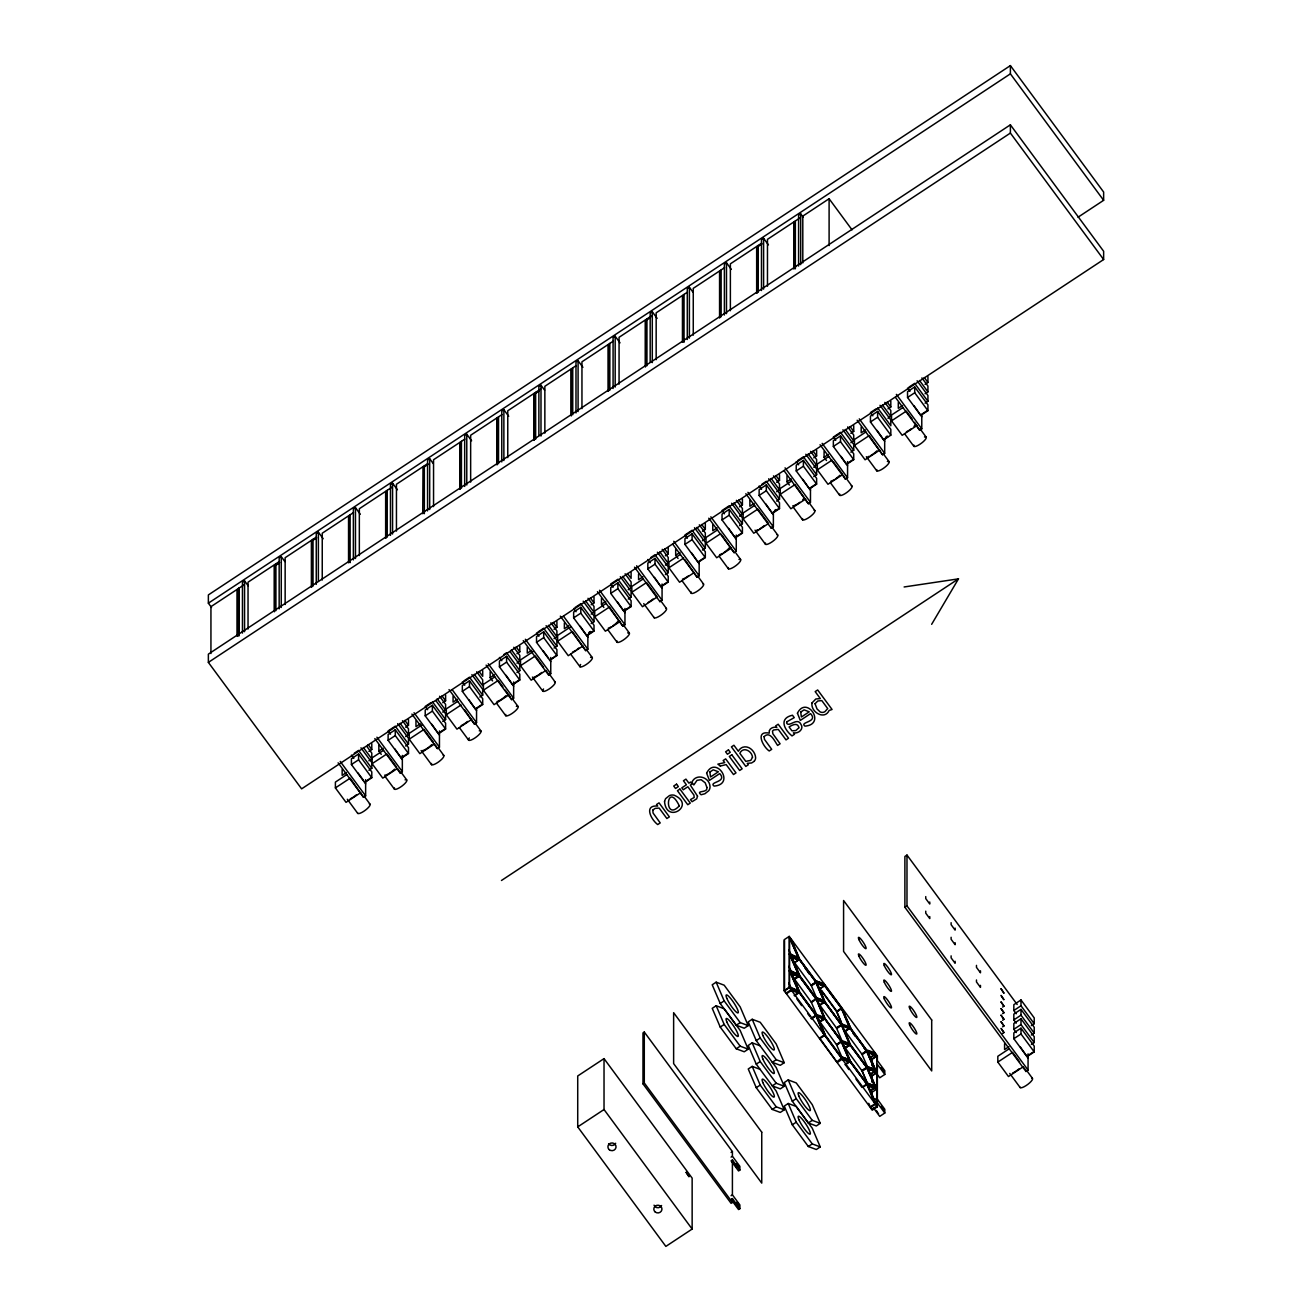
<?xml version="1.0" encoding="UTF-8"?>
<svg xmlns="http://www.w3.org/2000/svg" width="1312" height="1312" viewBox="0 0 1312 1312"><rect width="100%" height="100%" fill="white"/><g stroke="black" fill="none" stroke-linecap="round" stroke-linejoin="round"><path stroke-width="1.5" d="M239.014 634.992L239.014 588.137M350.124 562.651L350.124 559.584M424.334 513.681L424.334 510.598M684.044 342.268L684.044 339.185M795.351 268.812L795.351 265.729M1003.942 999.531L1001.056 995.414L1003.68 999.678M931.651 624.315L958.482 578.854L904.116 586.972M811.193 1018.571L816.113 1015.324L799.434 992.692L791.087 989.56M867.544 1066.918L861.918 1054.192L866.838 1050.945L850.143 1028.313L841.796 1025.18L836.876 1028.428M844.895 1031.002L849.815 1027.755L841.468 1024.623L824.789 1001.991L816.441 982.491L811.521 985.738M836.876 1045.008L841.796 1041.761L850.143 1044.893L866.838 1067.525L875.514 1087.353L870.594 1090.616L871.89 1092.584M1077.988 217.234L1103.638 200.31L1103.638 192.06L1010.388 65.6L208.362 594.926L208.362 603.176L211.511 607.456M208.362 603.176L1010.388 73.849L1010.388 65.6M248.198 585.808L244.557 580.888L242.458 582.282L242.458 633.089M284.901 561.585L281.26 556.665L279.161 558.043L279.161 608.866M323.211 538.74L318.373 532.18L316.258 533.558L316.258 584.381M360.308 514.255L355.47 507.678L353.371 509.072L353.371 559.896M397.421 489.77L392.567 483.193L390.468 484.587L390.468 535.394M433.304 463.644L429.68 458.708L427.564 460.102L427.564 510.909M471.615 440.799L466.777 434.223L464.678 435.617L464.678 486.424M508.728 416.298L503.874 409.738L501.774 411.132L501.774 461.939M544.611 390.172L540.987 385.252L538.871 386.63L538.871 435.42M582.922 367.327L578.084 360.767L575.984 362.145L575.984 412.968M620.035 342.842L615.18 336.282L613.081 337.66L613.081 388.483M657.132 318.357L652.294 311.78L650.178 313.174L650.178 361.964M693.031 292.232L689.39 287.295L687.291 288.689L687.291 339.496M731.342 269.386L726.487 262.81L724.388 264.204L724.388 315.011M768.438 244.885L763.6 238.325L761.485 239.719L761.485 290.526M803.124 217.12L800.697 213.84L798.598 215.234L798.598 266.041M244.098 584.791L237.505 589.137L237.505 635.992M279.308 561.552L274.602 564.652L274.602 611.507M316.405 537.067L311.698 540.167L311.698 587.005M353.502 512.582L348.812 515.682L348.812 562.52M392.304 486.965L385.908 491.196L385.908 538.035M422.743 466.875L396.454 484.243L396.454 531.081M427.712 463.595L423.005 466.711L422.743 513.73M464.809 439.11L460.118 442.21L460.118 489.064M501.922 414.625L497.215 417.724L497.215 464.579M540.708 389.024L534.312 393.239L534.312 440.094M576.116 365.654L571.425 368.754L571.425 415.609M613.229 341.169L608.522 344.269L608.522 391.107M652.015 315.552L645.619 319.784L645.619 366.622M687.422 292.182L682.732 295.298L682.732 342.137M724.536 267.697L719.829 270.813L719.829 317.652M761.632 243.212L756.926 246.312L756.926 293.166M800.435 217.612L794.039 221.826L794.039 268.681M852.029 229.846L829.102 198.735L802.796 216.103L802.796 262.941M279.571 562.34L276.291 564.504M313.404 540.019L316.684 537.854M424.711 466.564L427.991 464.399M536.018 393.092L539.298 390.927M647.324 319.636L650.604 317.471M758.631 246.18L761.911 244.016M276.291 564.996L279.571 562.832M1010.388 124.82L208.362 654.147L208.362 662.396L301.612 788.856L1103.638 259.53L1103.638 251.281L1010.388 124.82L1010.388 133.07L1103.638 259.53M208.362 662.396L1010.388 133.07M354.273 753.236L358.57 750.415L371.788 768.34L368.918 770.226M430.943 702.642L425.219 706.414L427.63 709.677M463.759 680.994L469.483 677.205L482.701 695.13L479.831 697.016M503.726 654.606L506.58 652.72L519.798 670.645L516.944 672.531M537.969 632.007L543.693 628.235L556.911 646.16L554.041 648.046M575.066 607.522L580.79 603.75L594.008 621.675L591.138 623.561M650.703 557.6L655 554.763L668.218 572.688L665.348 574.59M762.01 484.144L766.306 481.307L779.508 499.232L776.655 501.118M797.68 460.594L803.403 456.822L816.622 474.747L813.752 476.633M876.17 408.786L870.446 412.575L872.857 415.822M908.986 387.138L914.71 383.366L927.928 401.292L925.058 403.178M370.476 778.082L364.638 782.46L371.788 777.737L371.788 771.915L358.57 753.99L351.419 758.713L351.419 764.535L365.638 783.838M394.732 748.758L401.341 758.238L408.491 753.514L408.491 747.692L395.273 729.767L388.122 734.49L388.122 740.312L402.341 759.599M431.828 724.273L438.438 733.752L445.604 729.029L445.604 723.207L432.386 705.282L425.219 710.005L425.219 715.827L439.454 735.114M468.942 699.772L475.551 709.267L482.701 704.544L482.701 698.722L469.483 680.797L462.332 685.52L462.332 691.342L476.551 710.628M506.038 675.286L512.648 684.766L519.798 680.042L519.798 674.237L506.58 656.312L499.429 661.035L499.429 666.84L513.648 686.143M555.583 655.918L549.744 660.28L556.911 655.557L556.911 649.735L543.693 631.81L536.526 636.55L536.526 642.355L550.761 661.658M580.248 626.316L586.841 635.795L594.008 631.072L594.008 625.25L580.79 607.325L573.639 612.048L573.639 617.87L587.858 637.173M617.345 601.831L623.954 611.31L631.105 606.587L631.105 600.765L617.886 582.84L610.736 587.563L610.736 593.385L624.955 612.688M654.442 577.346L661.051 586.825L668.218 582.102L668.218 576.28L655 558.354L647.833 563.078L647.833 568.9L662.068 588.186M691.539 552.86L698.148 562.34L705.315 557.616L705.315 551.794L692.096 533.869L684.946 538.592L684.946 544.414L699.165 563.701M728.652 528.375L735.261 537.854L742.412 533.131L742.412 527.309L729.193 509.384L722.043 514.107L722.043 519.929L736.262 539.216M765.749 503.874L772.358 513.369L779.508 508.646L779.508 502.824L766.306 484.899L759.14 489.622L759.14 495.444L773.375 514.73M802.846 479.388L809.455 488.868L816.622 484.144L816.622 478.339L803.403 460.414L796.236 465.137L796.236 470.942L810.472 490.245M841.058 456.396L846.568 464.382L853.718 459.659L853.718 453.837L840.5 435.912L833.35 440.635L833.35 446.457L847.568 465.76M877.056 430.418L883.665 439.897L890.815 435.174L890.815 429.352L877.613 411.427L870.446 416.15L870.446 421.972L884.682 441.275M914.152 405.933L920.762 415.412L927.928 410.689L927.928 404.867L914.71 386.942L907.543 391.665L907.543 397.487L921.778 416.79M368.918 751.415L371.788 749.529L371.788 743.707M405.638 727.192L408.491 725.29L408.491 719.468M442.734 702.691L445.604 700.805L445.604 694.983M516.944 653.72L519.798 651.834L519.798 646.012M554.041 629.235L556.911 627.349L556.911 621.527M591.138 604.75L594.008 602.864L594.008 597.042M665.348 555.78L668.218 553.877L668.218 548.072M702.445 531.294L705.315 529.392L705.315 523.57M739.558 506.793L742.412 504.907L742.412 499.085M776.655 482.308L779.508 480.422L779.508 474.6M813.752 457.822L816.622 455.936L816.622 450.114M850.865 433.337L853.718 431.451L853.718 425.629M887.962 408.852L890.815 406.966L890.815 401.144M925.058 384.367L927.928 382.481L927.928 376.659M351.419 764.535L358.57 759.812L358.57 753.99M388.122 740.312L395.273 735.589L395.273 729.767M425.219 715.827L432.386 711.104L432.386 705.282M462.332 691.342L469.483 686.619L469.483 680.797M499.429 666.84L506.58 662.117L506.58 656.312M536.526 642.355L543.693 637.632L543.693 631.81M573.639 617.87L580.79 613.147L580.79 607.325M610.736 593.385L617.886 588.662L617.886 582.84M647.833 568.9L655 564.176L655 558.354M684.946 544.414L692.096 539.691L692.096 533.869M722.043 519.929L729.193 515.206L729.193 509.384M759.14 495.444L766.306 490.721L766.306 484.899M796.236 470.942L803.403 466.219L803.403 460.414M833.35 446.457L840.5 441.734L840.5 435.912M870.446 421.972L877.613 417.249L877.613 411.427M907.543 397.487L914.71 392.764L914.71 386.942M346.45 772.522L342.153 775.359L342.153 769.537M381.267 754.384L378.856 751.12L383.153 748.299M420.25 723.798L415.97 726.635L415.97 720.813M457.363 699.312L453.066 702.15L453.066 696.328M492.574 680.928L490.163 677.664L494.46 674.827M531.557 650.342L527.26 653.179L527.26 647.357M568.67 625.857L564.373 628.694L564.373 622.872M603.881 607.456L601.47 604.209L605.767 601.372M642.864 576.886L638.567 579.707L638.567 573.902M678.074 558.486L675.68 555.222L679.977 552.401M717.074 527.9L712.777 530.737L712.777 524.915M754.17 503.414L749.874 506.252L749.874 500.43M789.381 485.03L786.987 481.766L791.284 478.929M826.494 460.545L824.084 457.281L828.38 454.444M865.477 429.959L861.18 432.796L861.18 426.974M902.59 405.474L898.294 408.311L898.294 402.489M346.86 774.523L335.396 782.1L335.396 787.905L346.04 802.354L360.784 792.628M383.563 750.3L372.1 757.86L372.1 763.682L382.76 778.131L397.487 768.406L400.242 773.063L402.341 771.686L402.341 755.417M422.3 724.732L409.213 733.375L409.213 739.197L419.856 753.646L434.584 743.92M457.773 701.33L446.31 708.89L446.31 714.712L456.953 729.144L471.697 719.419M494.87 676.844L483.406 684.405L483.406 690.227L494.066 704.659L508.794 694.934M533.607 651.277L520.52 659.92L520.52 665.742L531.163 680.174L545.89 670.448L547.727 672.941M570.72 626.792L557.616 635.434L557.616 641.256L568.26 655.688L583.004 645.963M606.177 603.372L594.713 610.949L594.713 616.755L605.373 631.203L620.1 621.478M643.29 578.887L631.826 586.448L631.826 592.27L642.47 606.718L657.197 596.993L646.554 582.544L631.826 592.27M680.387 554.402L668.923 561.962L668.923 567.784L679.567 582.233L694.31 572.508M717.484 529.917L706.02 537.477L706.02 543.299L716.68 557.748L731.407 548.006M754.597 505.432L743.133 512.992L743.133 518.814L753.777 533.246L768.504 523.521L757.86 509.089L743.133 518.814M791.694 480.946L780.23 488.507L780.23 494.329L790.874 508.761L805.617 499.036M828.79 456.461L817.327 464.022L817.327 469.844L827.987 484.276L842.714 474.55L833.251 461.726M865.887 431.96L854.44 439.536L854.44 445.358L865.084 459.79L879.811 450.065M903 407.474L891.537 415.051L891.537 420.857L902.18 435.305L916.924 425.58M368.918 760.812L371.788 758.926L371.788 753.104L366.983 746.594M405.638 736.59L408.491 734.704L408.491 728.882L402.489 720.731M442.734 712.104L445.604 710.218L445.604 704.396L439.586 696.246M516.944 663.134L519.798 661.232L519.798 655.426L513.796 647.275M554.041 638.649L556.911 636.746L556.911 630.924L550.892 622.79M591.138 614.147L594.008 612.261L594.008 606.439L588.006 598.305M628.251 589.662L631.105 587.776L631.105 581.954L625.102 573.803M665.348 565.177L668.218 563.291L668.218 557.469L662.199 549.318M702.445 540.692L705.315 538.806L705.315 532.984L699.312 524.833M739.558 516.206L742.412 514.32L742.412 508.498L736.409 500.348M776.655 491.721L779.508 489.835L779.508 484.013L773.506 475.862M813.752 467.236L816.622 465.334L816.622 459.528L810.603 451.377M850.865 442.734L853.718 440.848L853.718 435.026L847.716 426.892M887.962 418.249L890.815 416.363L890.815 410.541L884.813 402.39M925.058 393.764L927.928 391.878L927.928 386.056L921.91 377.905M335.396 787.905L350.14 778.18L363.539 797.302L365.638 795.908L365.638 779.64M372.1 763.682L386.843 753.957L396.306 766.798M409.213 739.197L423.94 729.472L433.403 742.313M446.31 714.712L461.053 704.987M483.406 690.227L498.15 680.502L502.873 686.914M520.52 665.742L535.247 656.016L543.529 667.234M557.616 641.256L572.36 631.531L585.759 650.637L587.858 649.243L587.858 635.008M594.713 616.755L609.457 607.03L622.856 626.152L624.955 624.758L624.955 608.489M668.923 567.784L683.667 558.059M706.02 543.299L720.764 533.574M780.23 494.329L794.974 484.604L808.372 503.71L810.472 502.316L810.472 488.097M817.327 469.844L832.07 460.118M854.44 445.358L869.167 435.633L882.566 454.739L884.682 453.345L884.682 439.11M891.537 420.857L906.264 411.132L912.184 419.168M405.638 746.003L408.491 744.101L408.491 738.279L397.684 723.617M442.734 721.502L445.604 719.616L445.604 713.794L435.978 700.756M628.251 599.076L631.105 597.19L631.105 591.368L620.297 576.69M702.445 550.089L705.315 548.203L705.315 542.381L694.491 527.719M739.558 525.604L742.412 523.718L742.412 517.896L731.604 503.234M850.865 452.148L853.718 450.262L853.718 444.44L842.911 429.778M589.104 632.335L590.433 631.466M589.104 632.843L590.433 631.974M774.621 510.417L775.933 509.548M885.928 436.945L887.24 436.076M401.341 757.713L407.179 753.859M438.438 733.228L444.276 729.374M475.551 708.742L481.389 704.888M512.648 684.257L518.486 680.403M586.841 635.287L592.696 631.416M623.954 610.785L629.793 606.931M661.051 586.3L666.89 582.446M698.148 561.815L704.003 557.961M735.261 537.33L741.1 533.476M772.358 512.844L778.196 508.99M809.455 488.359L815.31 484.505M846.568 463.874L852.406 460.02M883.665 439.372L888.044 436.486M920.762 414.887L926.616 411.033M411.919 714.105L437.339 748.578L439.454 747.2L439.454 730.932M449.016 689.604L474.452 724.093L476.551 722.699L476.551 708.48M486.129 665.118L511.549 699.608L513.648 698.214L513.648 681.961M523.226 640.633L548.646 675.122L550.761 673.728L550.761 657.476M634.532 567.178L659.952 601.65L662.068 600.273L662.068 584.004M672.843 544.332L697.066 577.165L699.165 575.788L699.165 561.552M708.742 518.207L734.162 552.68L736.262 551.302L736.262 535.034M745.839 493.706L771.259 528.195L773.375 526.801L773.375 512.582M820.049 444.735L845.469 479.224L847.568 477.83L847.568 461.578M895.456 397.405L919.679 430.254L921.778 428.86L921.778 414.625M501.463 880.483L958.482 578.854M1017.161 1004.5L906.986 855.063L904.886 856.457L904.886 907.264L1025.968 1071.478L1028.067 1070.084L1028.067 1053.831M716.172 982.18L712.219 984.787L720.222 1003.5L736.245 1025.213L744.248 1028.231L748.201 1025.623L740.181 1006.911L724.175 985.197L716.172 982.18L724.175 1000.892L740.181 1022.606L748.201 1025.623M604.028 1058.62L577.723 1075.971L577.723 1126.893L665.856 1246.4L692.146 1229.049L692.146 1178.127L604.028 1058.62L604.028 1109.526L692.146 1229.049M644.29 1032.036L642.978 1032.905L642.978 1083.827L731.096 1203.334L732.408 1202.464L732.408 1198.561L731.096 1199.43L738.558 1209.549L739.87 1208.68L739.87 1204.941L732.408 1194.838L732.408 1159.988L731.096 1160.858L738.558 1170.96L739.87 1170.091L739.87 1166.368L732.408 1156.249L732.408 1151.559L644.29 1032.036L644.29 1082.958L732.408 1202.464M884.796 1074.446L884.796 1070.707L877.351 1060.604L877.351 1055.898L789.234 936.391L784.15 939.736L784.15 990.658L872.267 1110.165L877.351 1106.82L877.351 1064.327L884.796 1074.446L879.729 1077.792L877.597 1074.905M798.303 957.891L789.594 937.982L789.594 953.562L798.45 957.776L790.513 954.792M790.349 939.31L799.09 958.957L790.742 955.825L789.594 953.562M792.399 940.901L791.07 939.786L799.402 959.285L816.113 981.934L824.461 985.066M798.303 974.472L789.594 954.562L789.594 970.142L798.45 974.357L790.513 971.372M790.349 955.89L799.09 975.538L790.742 972.405L789.594 970.142M716.172 1005.746L712.219 1008.338L720.222 1027.05L736.245 1048.78L744.248 1051.781L748.201 1049.174L740.181 1030.461L724.175 1008.748L716.172 1005.746L724.175 1024.442L740.181 1046.172L748.201 1049.174M720.222 1003.5L724.175 1000.892M791.874 957.448L799.976 960.335L815.72 981.999L823.657 1000.58L815.867 997.481L799.976 975.931L791.874 957.448L799.976 960.335M799.402 959.285L794.482 962.532L811.193 985.394L817.261 999.58M794.498 962.762L799.418 959.515L816.113 982.147L811.193 985.394M798.303 991.068L789.594 971.142L789.594 986.722L798.467 990.954L790.513 987.969M790.365 972.487L799.09 992.134L794.17 995.382M791.874 974.029L799.976 976.915L791.874 974.029L799.812 992.61L792.022 973.93M720.222 1027.05L724.175 1024.442M794.17 978.785L797.45 976.62M797.778 976.964L794.498 979.129L811.193 1001.974L817.261 1016.16M794.498 979.342L799.418 976.095L816.113 998.727M904.886 907.264L906.986 905.887L906.986 855.063M577.723 1126.893L604.028 1109.526M642.978 1083.827L644.29 1082.958M784.15 990.658L789.234 987.296L789.234 936.391M736.245 1025.213L740.181 1022.606M791.185 989.756L786.118 993.102L784.527 990.478M791.874 990.626L799.992 993.512L815.72 1015.176L823.444 1033.495M784.232 1062.704L776.228 1059.702L772.276 1062.31L780.279 1065.311L784.232 1062.704L776.228 1043.991L760.206 1022.278L752.202 1019.276L748.25 1021.884L756.253 1040.596L776.228 1067.558L784.232 1086.27L780.279 1088.878L772.276 1085.86L776.228 1083.253L784.232 1086.27M815.867 980.884L823.805 983.869L815.867 980.884L799.812 959.433L792.022 940.753M794.514 995.939L799.418 992.462L791.07 972.963L799.418 976.095M815.72 981.999L824.461 1001.646L819.541 1004.894M811.193 985.181L816.113 981.934M817.392 983.459L825.182 986.542L841.238 1008.01L849.028 1026.689L841.074 1023.688L825.182 1002.138L817.392 983.459L825.182 986.542M819.524 988.313L820.508 987.674M823.132 986.476L819.852 988.641L836.548 1011.486L842.616 1025.689M819.869 988.871L824.789 985.624L841.468 1008.256L850.143 1028.083L866.822 1050.715L875.17 1053.848L874.005 1051.88M736.245 1048.78L740.181 1046.172M821.181 1020.392L824.461 1018.227L815.867 997.481M799.976 992.512L815.72 1014.176L823.657 1017.161L815.867 998.481M811.193 1001.974L816.113 998.514L824.461 1001.646M811.521 1002.319L816.441 999.072L824.789 1002.204L841.468 1024.836L850.143 1044.68L866.838 1067.312L875.186 1070.444M760.206 1045.828L752.202 1042.827L748.25 1045.434L756.253 1064.147L776.228 1091.108L784.232 1109.821L780.279 1112.428L772.276 1109.427L756.253 1087.697L748.25 1068.985L752.202 1066.377L760.206 1069.395M799.418 959.515L791.07 956.382L799.418 975.882L817.228 1000.138L825.346 1003.024L841.074 1024.688M756.253 1040.596L760.206 1037.989L752.202 1019.276M819.869 1005.451L824.789 1001.991M811.193 1018.342L816.113 1015.094L824.461 1018.227M811.521 1018.899L814.801 1016.734M825.346 1035.201L817.392 1016.62L825.346 1035.201L841.238 1056.75L849.192 1059.735L841.238 1056.75M816.441 999.072L824.789 1018.571L819.869 1021.818L836.548 1044.664L842.124 1057.669M756.253 1064.147L760.206 1061.539L752.202 1042.827M819.869 1022.032L824.789 1018.784L841.468 1041.416L836.548 1044.664M841.418 1022.458L836.876 1011.831L841.796 1008.584L850.684 1028.132L842.583 1009.65M836.548 1027.87L841.468 1024.623M841.861 1040.498L836.548 1028.083L841.468 1024.836M756.253 1087.697L760.206 1085.09L752.202 1066.377M845.223 1031.56L850.143 1028.083M836.548 1044.45L841.468 1041.203L849.815 1044.336M842.747 1042.728L850.537 1045.812L866.592 1067.279L874.382 1085.959L866.592 1082.859L850.537 1061.408L842.747 1042.728L850.537 1045.812M788.233 1079.924L784.281 1082.531L792.3 1101.227L808.307 1122.957L816.31 1125.958L820.262 1123.351L812.259 1104.638L796.236 1082.925L788.233 1079.924L796.236 1098.636L812.259 1120.35L820.262 1123.351M844.895 1047.583L848.175 1045.418M850.143 1044.68L845.223 1047.927L861.918 1070.772L867.986 1084.958M845.223 1048.14L850.143 1044.893M836.843 1061.9L841.484 1058.013M842.599 1059.424L850.717 1062.31L842.599 1059.424L842.993 1060.326L842.763 1059.325M772.276 1109.427L776.228 1106.82L784.232 1109.821M847.208 1062.671L849.832 1060.932L841.238 1041.17M841.796 1041.761L850.143 1061.26L845.223 1064.508L848.815 1069.575M845.24 1064.737L850.16 1061.49L866.855 1084.122L876.81 1105.704M861.902 1053.962L866.822 1050.715M788.233 1103.474L784.281 1106.082L792.3 1124.794L808.307 1146.508L816.31 1149.509L820.262 1146.918L812.259 1128.205L796.236 1106.475L788.233 1103.474L796.236 1122.186L812.259 1143.9L820.262 1146.918M862.23 1054.52L867.15 1051.273L875.498 1054.405L876.974 1056.472L867.954 1052.339L875.891 1055.324M792.3 1101.227L796.236 1098.636M870.578 1057.652L875.498 1054.405M871.89 1059.21L876.81 1055.701L876.81 1106.196L871.89 1109.444L870.594 1107.197M731.096 1152.412L732.408 1151.559M877.351 1055.898L871.89 1059.424L870.578 1057.439L875.235 1053.552L876.81 1055.963M874.546 1069.264L866.445 1066.377L874.546 1069.264L866.592 1050.699M861.918 1070.559L866.838 1067.312M731.096 1157.118L732.408 1156.249M861.918 1070.772L866.838 1067.525M867.954 1068.936L876.072 1071.822L867.954 1068.936L875.908 1087.517L868.118 1068.837M792.3 1124.794L796.236 1122.186M866.838 1050.945L875.498 1070.772L870.578 1074.02L871.89 1076.004L876.81 1072.757M870.594 1074.249L875.514 1071.002L876.974 1073.052L875.908 1071.92M868.101 1052.24L875.891 1070.92L867.954 1052.339M876.81 1072.166L876.055 1070.822M735.491 1164.384L736.59 1165.597L737.902 1164.744C742.756 1172.83 733.211 1160.562 737.902 1164.744M866.592 1082.859L874.382 1085.959M870.266 1090.272L875.186 1087.025L866.838 1083.892L861.935 1087.369L855.965 1079.054M808.307 1122.957L812.259 1120.35M863.886 1086.615L867.166 1084.45L875.514 1087.582L876.974 1089.632L867.97 1085.516L875.908 1088.501M870.594 1090.83L875.514 1087.582M876.81 1088.747L876.072 1087.402M1031.347 1025.59L1034.217 1023.704L1034.217 1017.882L1020.998 999.957L1013.832 1004.68L1013.832 1010.502L1016.242 1013.766M873.579 1100.325L876.974 1098.095M731.096 1195.708L732.408 1194.838M874.399 1102.539L866.609 1083.86L850.553 1062.408M1013.832 1010.502L1020.998 1005.779L1020.998 999.957M808.307 1146.508L812.259 1143.9M1031.347 1035.004L1034.217 1033.102L1034.217 1027.296L1020.998 1009.371L1013.832 1014.094L1013.832 1019.916L1016.242 1023.163M876.81 1105.311L868.118 1085.418M1013.832 1019.916L1020.998 1015.176L1020.998 1009.371M737.902 1203.317C733.211 1199.152 742.756 1211.402 737.902 1203.317L736.59 1204.186L738.082 1207.302L736.18 1205.367M1031.347 1044.401L1034.217 1042.515L1034.217 1036.693L1020.998 1018.768L1013.832 1023.491L1013.832 1029.313L1016.242 1032.577M877.351 1099.177L884.796 1109.296L884.796 1113.019L879.729 1116.381L873.333 1107.705M1013.832 1029.313L1020.998 1024.59L1020.998 1018.768M1020.441 1047.156L1027.05 1056.636L1034.217 1051.912L1034.217 1046.107L1020.998 1028.182L1013.832 1032.905L1013.832 1038.71L1028.067 1058.013M1013.832 1038.71L1020.998 1033.987L1020.998 1028.182M1008.879 1046.697L1004.582 1049.534L1004.582 1043.712M1009.289 1048.714L997.825 1056.275L997.825 1062.097L1008.469 1076.529L1023.212 1066.804L1025.049 1069.296M997.825 1062.097L1012.552 1052.372L1019.654 1061.998M1027.05 1056.127L1032.905 1052.273M836.548 1011.486L841.468 1008.256M1002.565 1007.042L1003.565 1006.484M1002.565 1013.651L1003.565 1013.077M1002.565 1020.244L1003.565 1019.686M1002.565 1026.853L1003.565 1026.279M1002.565 1033.446L1003.565 1032.872M790.742 939.228L789.447 937.211L789.447 938.08M799.418 975.882L792.022 957.35M816.441 982.491L824.789 985.624M815.72 997.596L823.657 1000.58M790.759 989.002L799.09 992.134M836.826 1011.388L841.746 1008.141L824.494 984.754M824.789 1018.784L816.441 1015.652L824.789 1035.152L841.484 1057.8L849.832 1060.932M817.228 1016.718L825.346 1019.604L841.074 1041.269L849.028 1059.85M874.546 1052.667L866.428 1049.797L850.684 1028.132M824.789 1035.381L819.869 1038.628M819.541 1038.071L824.461 1034.824L815.884 1015.078M850.16 1061.49L841.812 1058.341L842.189 1059.243L837.269 1062.49L819.869 1038.399M875.514 1071.002L867.166 1067.87L862.246 1071.117L867.56 1083.515M875.202 1103.622L870.282 1106.869L868.757 1103.326M875.53 1104.179L870.61 1107.426M878.532 1113.691L877.351 1112.199M736.18 1203.678L735.097 1202.809L735.491 1204.203M1010.388 73.849L1103.638 200.31M924.32 377.577L927.928 382.481M919.515 380.48L927.928 391.878M917.104 380.792L927.928 395.47L927.928 401.292M914.71 392.764L927.928 410.689M907.543 388.09L909.954 391.337M896.358 394.371L921.778 428.86M920.302 429.172L926.108 437.044M914.546 422.366L919.679 430.254M887.224 402.079L890.815 406.966M904.608 433.78L913.906 446.392M882.418 404.965L890.815 416.363M880.008 405.293L890.815 419.955L890.815 425.777L877.613 407.852M877.613 417.249L890.815 435.174M859.245 418.856L884.682 453.345M883.206 453.657L889.011 461.529M857.146 420.25L882.566 454.739M850.11 426.564L853.718 431.451M866.346 456.691L876.81 470.877M845.305 429.45L853.718 440.848M853.718 450.262L840.5 432.337L833.35 437.06L835.744 440.324M840.5 441.734L853.718 459.659M822.148 443.341L847.568 477.83M847.257 479.716L851.914 486.03M843.632 475.797L845.469 479.224M813.014 451.049L816.622 455.936M830.414 482.75L839.713 495.362M808.208 453.936L816.622 465.334M805.798 454.264L816.622 468.925L816.622 474.747M803.403 466.219L816.622 484.144M796.236 461.545L798.647 464.809M785.052 467.843L810.472 502.316M808.996 502.627L814.801 510.516M784.15 470.86L808.372 503.71M775.917 475.534L779.508 480.422M793.301 507.236L802.6 519.847M771.112 478.421L779.508 489.835M768.701 478.749L779.508 493.41L779.508 499.232M766.306 490.721L779.508 508.646M759.14 486.03L761.55 489.294M747.938 492.328L773.375 526.801M771.899 527.112L777.704 535.001M738.804 500.02L742.412 504.907M755.04 530.146L765.503 544.349M733.998 502.906L742.412 514.32M742.412 523.718L729.193 505.792L722.043 510.516L724.437 513.779M729.193 515.206L742.412 533.131M710.842 516.813L736.262 551.302M735.95 553.172L740.608 559.486M721.944 535.181L734.162 552.68M701.707 524.505L705.315 529.392M719.107 556.222L728.406 568.834M696.902 527.391L705.315 538.806M705.315 548.203L692.096 530.278L684.946 535.001L687.34 538.264M692.096 539.691L705.315 557.616M1020.998 1005.779L1034.217 1023.704M673.745 541.298L699.165 575.788M697.689 576.083L703.494 583.971M1020.998 1015.176L1034.217 1033.102M684.848 559.666L697.066 577.165M1020.998 1024.59L1034.217 1042.515M664.61 548.99L668.218 553.877M1020.998 1033.987L1034.217 1051.912M681.994 580.708L691.309 593.319M659.805 551.876L668.218 563.291M657.394 552.204L668.218 566.882L668.218 572.688M655 564.176L668.218 582.102M906.986 905.887L1028.067 1070.084M1026.591 1070.395L1032.396 1078.284M647.833 559.486L650.244 562.75M636.632 565.784L662.068 600.273M1009.732 1073.429L1020.195 1087.615M660.592 600.584L666.398 608.456M627.497 573.475L631.105 578.379L631.105 572.557M643.733 603.618L654.196 617.804M622.692 576.378L631.105 587.776M631.105 597.19L617.886 579.264L610.736 583.988L613.13 587.235M617.886 588.662L631.105 606.587M599.535 590.269L624.955 624.758M623.479 625.07L629.301 632.942M597.436 591.663L622.856 626.152M590.4 597.977L594.008 602.864M607.8 629.678L617.099 642.29M585.595 600.863L594.008 612.261M583.2 601.191L594.008 615.853L594.008 621.675M580.79 613.147L594.008 631.072M573.639 608.473L576.034 611.72M563.635 616.41L587.858 649.243M586.382 649.555L592.188 657.427M560.322 616.148L585.759 650.637M789.447 937.703L790.742 939.458M553.303 622.462L556.911 627.349M804.666 967.567L809.471 974.308M821.574 990.494L837.269 1011.765M852.964 1033.266L855.375 1036.546M863.821 1047.78L866.232 1051.06M570.687 654.163L580.002 666.775M548.498 625.348L556.911 636.746M875.498 1070.772L876.81 1072.544L871.89 1075.791L871.89 1082.154M789.447 954.267L790.742 956.038M546.087 625.676L556.911 640.338L556.911 646.16M845.223 1031.33L861.918 1054.192M866.592 1066.279L850.537 1044.828L842.747 1026.148L850.701 1029.133L866.445 1050.797L874.382 1069.378M799.812 977.014L815.72 998.58M819.869 1005.238L836.548 1028.083M824.789 1018.571L841.468 1041.203M875.514 1087.353L876.81 1089.124L871.89 1092.371L871.89 1097.898M543.693 637.632L556.911 655.557M789.447 970.864L790.742 972.635M536.526 632.958L538.937 636.222M799.418 992.462L816.113 1015.094M850.143 1061.26L866.838 1083.892M877.351 1102.916L884.796 1113.019M543.135 650.801L548.646 658.28M789.447 986.837L791.464 990.445L786.544 993.692L786.167 992.807M789.234 987.296L877.351 1106.82M796.876 998.94L801.665 1005.632M807.618 1013.487L809.996 1016.734M525.325 639.256L550.761 673.728M549.285 674.04L555.091 681.928M516.19 646.947L519.798 651.834M532.426 677.074L542.889 691.26M511.385 649.834L519.798 661.232M510.188 651.785L519.798 664.823L519.798 670.645M506.58 662.117L519.798 680.042M499.429 657.443L501.824 660.707M488.228 663.741L513.648 698.214M512.172 698.525L517.994 706.414M505.251 690.128L510.63 697.426M760.206 1037.989L776.228 1059.702M479.093 671.432L482.701 676.32L482.701 670.498M476.699 671.76L482.701 679.911L482.701 685.733L474.288 674.319M496.494 703.134L505.792 715.745M760.206 1061.539L776.228 1083.253M471.894 674.647L482.701 689.308L482.701 695.13M469.483 686.619L482.701 704.544M760.206 1085.09L776.228 1106.82M462.332 681.928L464.727 685.192M452.328 689.866L476.551 722.699M475.075 723.01L480.897 730.899M464.596 709.792L474.452 724.093M441.996 695.918L445.604 700.805M459.38 727.619L468.696 740.247M437.191 698.804L445.604 710.218M432.386 701.69L445.604 719.616M432.386 711.104L445.604 729.029M414.018 712.711L439.454 747.2M437.978 747.496L443.784 755.384M435.502 745.15L437.339 748.578M732.408 1159.988L739.87 1170.091M404.883 720.403L408.491 725.29M421.119 750.53L431.582 764.732M400.078 723.289L408.491 734.704M408.491 744.101L395.273 726.176L388.122 730.899L390.517 734.162M395.273 735.589L408.491 753.514M732.408 1198.561L739.87 1208.68M376.921 737.196L402.341 771.686M400.865 771.981L406.687 779.869M374.822 738.59L400.242 773.063M368.18 744.642L371.788 749.529M385.187 776.606L394.486 789.217M363.375 747.528L371.788 758.926M360.98 747.84L371.788 762.518L371.788 768.34M358.57 759.812L371.788 777.737M351.419 755.138L353.814 758.385M358.028 772.981L363.522 780.443M340.218 761.419L365.638 795.908M364.162 796.22L369.984 804.092M338.102 762.813L363.539 797.302M347.319 799.254L357.782 813.44M736.59 1165.597L737.36 1166.762M736.59 1167.352L735.048 1164.384M876.99 1111.592L876.416 1110.51M824.772 985.394L823.428 982.983L823.657 983.984M841.238 1024.59L849.028 1043.27L841.074 1040.285L825.182 1018.719L817.392 1000.039M788.856 949.806L791.136 955.12M789.939 968.486L791.464 972.028M788.856 966.386L791.89 973.471M788.856 982.967L791.136 988.28M1025.968 1070.543L1025.968 1071.478M980.474 970.798L980.474 972.799L976.472 967.37L976.472 965.37M980.474 985.378L980.474 987.378L976.472 981.966L976.472 979.966M955.103 928.109L955.103 930.11L951.118 924.681L951.118 922.697M955.103 942.688L955.103 944.689L951.118 939.277L951.118 937.276M955.103 961.27L955.103 963.27L951.118 957.858L951.118 955.858M929.749 902L929.749 904.001L925.747 898.589L925.747 896.588M929.749 916.58L929.749 918.58L925.747 913.168L925.747 911.168M872.267 1059.243L872.267 1062.376M871.89 1058.948L871.89 1065.574M829.102 198.735L829.102 245.59M824.084 451.459L824.084 457.281M800.697 213.84L800.697 264.647M795.351 220.957L795.351 267.812M793.776 268.845L793.776 222.007L767.471 239.358L767.471 286.213M789.594 987.329L784.527 990.954L784.527 940.458M789.447 953.676L789.447 954.66M789.447 970.257L789.447 971.241M786.987 475.944L786.987 481.766M771.259 527.26L771.259 528.195M763.6 238.325L763.6 289.132M758.254 245.442L758.254 292.297M756.663 293.33L756.663 246.492L730.374 263.843L730.374 310.698M726.487 262.81L726.487 313.634M721.141 269.944L721.141 316.782M719.566 317.832L719.566 270.977L693.261 288.345L693.261 335.183M689.39 287.295L689.39 338.119M684.044 294.429L684.044 341.268M682.47 342.317L682.47 295.462L656.164 312.83L656.164 359.668M675.68 549.4L675.68 555.222M659.952 600.716L659.952 601.65M652.294 311.78L652.294 362.604M646.947 318.914L646.947 365.753M645.356 366.802L645.356 319.948L619.067 337.315L619.067 384.154M615.18 336.282L615.18 387.089M609.834 343.4L609.834 390.238M608.26 391.288L608.26 344.449L581.954 361.8L581.954 408.639M601.47 598.387L601.47 604.209M578.084 360.767L578.084 411.574M572.737 367.885L572.737 414.74M571.163 415.773L571.163 368.934L544.857 386.286L544.857 433.14M548.646 674.188L548.646 675.122M540.987 385.252L540.987 436.06M535.64 392.37L535.64 439.225M534.05 440.258L534.05 393.42L507.76 410.771L507.76 457.626M511.549 698.673L511.549 699.608M503.874 409.738L503.874 460.545M498.527 416.855L498.527 463.71M496.953 464.743L496.953 417.905L470.647 435.256L470.647 482.111M490.163 671.842L490.163 677.664M466.777 434.223L466.777 485.03M461.43 441.34L461.43 488.195M459.856 489.228L459.856 442.39L433.55 459.741L433.55 506.596M429.68 458.708L429.68 509.532M424.334 465.842L424.334 512.68M392.567 483.193L392.567 534.017M387.22 490.327L387.22 537.166M385.646 538.215L385.646 491.36L359.34 508.728L359.34 555.566M378.856 745.314L378.856 751.12M355.47 507.678L355.47 558.502M350.124 514.812L350.124 561.651M348.549 562.7L348.549 515.846L322.244 533.213L322.244 580.052M318.373 532.18L318.373 580.954M313.027 539.298L313.027 586.136M311.436 587.186L311.436 540.347L285.147 557.698L285.147 604.537M281.26 556.665L281.26 607.472M275.914 563.783L275.914 610.638M274.339 611.671L274.339 564.832L248.034 582.184L248.034 629.038M244.557 580.888L244.557 631.695M238.817 588.268L238.817 636.123M237.242 636.156L237.242 589.318L210.937 606.669L210.937 653.524M1018.998 1068.837A7.708 2.05 -36.4 0 1 1012.684 1073.003M1031.773 1078.087A7.708 2.05 -36.4 0 1 1027.936 1084.286A7.708 2.05 -36.4 0 1 1019.982 1087.123M661.576 1205.515A4.067 3.854 0 0 1 654.048 1205.187M615.672 1143.26A4.067 3.854 0 0 1 608.637 1143.834M915.022 425.17A7.708 2.05 -36.4 0 1 914.021 426.351M911.184 428.86A7.708 2.05 -36.4 0 1 906.395 431.779M924.484 437.011A7.708 2.05 -36.4 0 1 921.647 443.046A7.708 2.05 -36.4 0 1 913.906 445.096M876.908 450.836A7.708 2.05 -36.4 0 1 870.807 455.51M869.298 456.264A7.708 2.05 -36.4 0 1 867.986 456.724M887.371 461.496A7.708 2.05 -36.4 0 1 884.55 467.531A7.708 2.05 -36.4 0 1 876.81 469.581M839.811 475.321A7.708 2.05 -36.4 0 1 835.35 478.995M833.71 479.995A7.708 2.05 -36.4 0 1 830.873 481.209M851.275 485.834A7.708 2.05 -36.4 0 1 846.634 492.623A7.708 2.05 -36.4 0 1 839.713 494.083M803.715 498.626A7.708 2.05 -36.4 0 1 802.714 499.806M799.877 502.316A7.708 2.05 -36.4 0 1 792.776 505.842M814.178 510.319A7.708 2.05 -36.4 0 1 809.537 517.108A7.708 2.05 -36.4 0 1 802.6 518.568M764.306 525.554A7.708 2.05 -36.4 0 1 759.5 528.966M757.992 529.72A7.708 2.05 -36.4 0 1 756.68 530.196M777.081 534.82A7.708 2.05 -36.4 0 1 772.424 541.594A7.708 2.05 -36.4 0 1 765.503 543.053M729.505 547.612A7.708 2.05 -36.4 0 1 724.044 552.467M722.404 553.451A7.708 2.05 -36.4 0 1 719.583 554.681M738.968 559.453A7.708 2.05 -36.4 0 1 736.13 565.488A7.708 2.05 -36.4 0 1 728.406 567.538M688.57 575.788A7.708 2.05 -36.4 0 1 682.47 579.166M702.871 583.791A7.708 2.05 -36.4 0 1 698.23 590.58A7.708 2.05 -36.4 0 1 691.309 592.024M652.999 599.01A7.708 2.05 -36.4 0 1 648.194 602.438M665.774 608.276A7.708 2.05 -36.4 0 1 661.937 614.459A7.708 2.05 -36.4 0 1 653.983 617.296M618.198 621.068A7.708 2.05 -36.4 0 1 612.737 625.922M611.097 626.923A7.708 2.05 -36.4 0 1 608.276 628.136M627.661 632.909A7.708 2.05 -36.4 0 1 624.84 638.944A7.708 2.05 -36.4 0 1 617.099 640.994M578.789 647.997A7.708 2.05 -36.4 0 1 577.264 649.243M575.64 650.408A7.708 2.05 -36.4 0 1 572.475 652.162M590.564 657.394A7.708 2.05 -36.4 0 1 590.941 660.51A7.708 2.05 -36.4 0 1 582.479 666.545A7.708 2.05 -36.4 0 1 580.626 664.462M541.692 672.482A7.708 2.05 -36.4 0 1 534.066 677.107M554.468 681.732A7.708 2.05 -36.4 0 1 548.99 689.095A7.708 2.05 -36.4 0 1 543.529 688.964M505.891 695.704A7.708 2.05 -36.4 0 1 496.969 701.608M516.354 706.364A7.708 2.05 -36.4 0 1 513.533 712.416A7.708 2.05 -36.4 0 1 505.792 714.466M467.482 721.452A7.708 2.05 -36.4 0 1 461.168 725.618M479.257 730.85A7.708 2.05 -36.4 0 1 479.634 733.982A7.708 2.05 -36.4 0 1 471.172 740.001A7.708 2.05 -36.4 0 1 469.319 737.934M431.697 744.675A7.708 2.05 -36.4 0 1 422.759 750.579M443.161 755.204A7.708 2.05 -36.4 0 1 438.503 761.977A7.708 2.05 -36.4 0 1 431.582 763.436M394.584 769.176A7.708 2.05 -36.4 0 1 384.646 775.212M405.047 779.836A7.708 2.05 -36.4 0 1 402.226 785.872A7.708 2.05 -36.4 0 1 394.486 787.922M356.569 794.662A7.708 2.05 -36.4 0 1 350.255 798.828M369.344 803.912A7.708 2.05 -36.4 0 1 365.507 810.094A7.708 2.05 -36.4 0 1 357.569 812.932M664.528 801.534C666.496 824.789 696.36 804.814 674.138 795.203A7.2 6.806 0 0 0 669.415 795.613L665.561 798.696L664.528 801.534M706.61 773.194L709.464 780.361L719.714 773.588C727.832 782.296 708.185 781.772 714.089 786.085C735.983 784.412 715.647 754.81 706.61 773.194M797.45 713.236L800.304 720.403L810.57 713.63C818.672 722.338 799.024 721.813 804.928 726.126C826.839 724.454 806.486 694.852 797.45 713.236M697.525 796.138L696.721 798.811L692.064 801.714L690.489 799.582L694.179 797.499L693.933 795.072L687.849 786.741L683.257 789.775L681.814 787.823L686.406 784.789L683.437 780.771L685.93 779.115L688.898 783.149L690.588 782.034L692.031 783.986L690.342 785.101L697.525 796.138M815.064 703.724L817.015 708.939L820.066 711.842A4.428 4.182 0 0 0 825.018 711.563L827.708 708.595L821.788 700.575L817.77 701.018L815.064 703.724M752.498 757.303L750.792 760.37L745.79 761.354L739.837 753.285C743.15 746.118 752.006 751.022 752.498 757.303M1003.942 1006.091L1001.056 1002.007L1003.942 1006.091M1003.942 1012.7L1001.056 1008.616L1003.942 1012.7M1003.942 1019.293L1001.056 1015.209L1003.942 1019.293M1003.942 1025.886L1001.056 1021.802L1003.942 1025.886M1003.942 1032.495L1001.056 1028.411L1003.942 1032.528M786.806 721.83L786.642 723.109C788.873 727.734 797.237 716.959 800.812 724.076C804.42 728.947 798.286 734.048 793.399 732.801L794.498 734.294L792.005 735.917C783.74 729.144 778.967 718.189 792.481 715.237L794.252 717.631L786.806 721.83M812.046 702.871C810.209 711.776 824.526 720.6 829.102 710.481L832.07 709.48L817.671 689.964L815.178 691.604L820.328 698.591L815.834 698.984L812.046 702.871M679.304 805.847C663.462 823.1 666.266 779.131 679.304 805.847M764.076 736.639L764.486 739.394L771.702 749.332L769.209 750.972C762.649 746.495 754.876 730.325 769.258 733.129C768.127 728.931 773.26 726.241 776.835 727.422L775.687 725.864L778.18 724.224L788.512 738.23L786.019 739.886L778.311 729.423L773.637 729.98L772.489 731.096L772.899 733.834L780.099 743.789L777.606 745.429C774.802 741.46 770.095 730.472 764.076 736.639M706.922 787.446C707.988 793.629 695.081 789.758 701.084 794.76L704.905 793.744L708.742 790.693A6.986 6.609 0 0 0 709.989 786.347C709.448 777.065 695.967 772.948 691.883 782.296L693.835 784.937L697.016 780.345L701.149 779.689L705.2 782.821L706.922 787.446M652.769 810.144L653.097 813.063L660.215 822.919L657.722 824.559C651.26 819.869 643.388 804.814 657.673 806.06L656.541 804.502L659.034 802.862L669.366 816.868L666.873 818.524L659.149 808.061L655.082 808.405L652.769 810.144M686.16 1172.37L688.964 1176.618L686.16 1172.37M881.352 1067.706L884.321 1072.199L881.352 1067.706M881.352 1106.295L884.321 1110.788L881.352 1106.295M1001.056 988.805L1003.893 993.086L1001.056 988.805M709.858 772.03L710.546 776.95L718.386 771.784L713.236 769.816L709.858 772.03M800.697 712.088L801.402 716.992L809.225 711.826L804.092 709.858L800.697 712.088M798.746 727.914L795.892 730.538L791.956 730.833L789.086 726.946C791.759 725.274 797.106 722.272 798.713 726.799L798.746 727.914M720.337 766.028L717.877 764.142L724.716 762.6L723.174 760.517L725.667 758.877L735.999 772.883L733.506 774.539L726.176 764.584L720.337 766.028M754.105 761.354L751.596 762.977L747.25 763.338L748.316 764.765L745.823 766.421L731.424 746.889L733.916 745.249L738.394 751.317A8.2 7.757 0 0 1 742.69 747.266C749.086 745.085 755.335 751.628 755.63 757.746A5.789 5.478 0 0 1 754.105 761.354M676.566 784.166L673.728 786.036L675.532 788.479L678.37 786.61L676.566 784.166M728.455 749.906L725.618 751.776L727.422 754.236L730.259 752.35L728.455 749.906M679.928 789.07L677.435 790.71L687.767 804.732L690.26 803.075L679.928 789.07M731.817 754.81L729.324 756.466L739.656 770.472L742.149 768.832L731.817 754.81M931.7 1020.014L843.583 900.508L843.583 951.43L931.7 1070.936L931.7 1020.014M761.747 1132.19L673.63 1012.684L673.63 1063.589L761.747 1183.112L761.747 1132.19M884.304 965.714A6.74 1.246 56.6 0 0 890.979 974.767A6.74 1.246 56.6 0 0 887.65 966.96A6.74 1.246 56.6 0 0 884.304 965.714M909.675 1008.403A6.74 1.246 56.6 0 0 916.35 1017.456A6.74 1.246 56.6 0 0 913.004 1009.65A6.74 1.246 56.6 0 0 909.675 1008.403M858.934 956.186A6.74 1.246 56.6 0 0 865.625 965.238A6.74 1.246 56.6 0 0 862.279 957.432A6.74 1.246 56.6 0 0 858.934 956.186M858.934 939.605A6.74 1.246 56.6 0 0 865.625 948.658A6.74 1.246 56.6 0 0 862.279 940.852A6.74 1.246 56.6 0 0 858.934 939.605M884.304 982.294A6.74 1.246 56.6 0 0 890.979 991.347A6.74 1.246 56.6 0 0 887.65 983.541A6.74 1.246 56.6 0 0 884.304 982.294M884.304 998.875A6.74 1.246 56.6 0 0 890.979 1007.928A6.74 1.246 56.6 0 0 887.65 1000.121A6.74 1.246 56.6 0 0 884.304 998.875M909.675 1024.984A6.74 1.246 56.6 0 0 916.35 1034.036A6.74 1.246 56.6 0 0 913.004 1026.23A6.74 1.246 56.6 0 0 909.675 1024.984M726.848 998.416A10.758 2.001 56.6 0 0 737.508 1012.88A10.758 2.001 56.6 0 0 732.178 1000.416A10.758 2.001 56.6 0 0 726.848 998.416M726.848 1021.966A10.758 2.001 56.6 0 0 737.508 1036.431A10.758 2.001 56.6 0 0 732.178 1023.967A10.758 2.001 56.6 0 0 726.848 1021.966M798.91 1096.143A10.758 2.001 56.6 0 0 809.57 1110.608A10.758 2.001 56.6 0 0 804.24 1098.144A10.758 2.001 56.6 0 0 798.91 1096.143M762.879 1035.496A10.758 2.001 56.6 0 0 773.539 1049.961A10.758 2.001 56.6 0 0 768.209 1037.513A10.758 2.001 56.6 0 0 762.879 1035.496M798.91 1119.71A10.758 2.001 56.6 0 0 809.57 1134.158A10.758 2.001 56.6 0 0 804.24 1121.711A10.758 2.001 56.6 0 0 798.91 1119.71M762.879 1082.613A10.758 2.001 56.6 0 0 773.539 1097.078A10.758 2.001 56.6 0 0 768.209 1084.614A10.758 2.001 56.6 0 0 762.879 1082.613M762.879 1059.063A10.758 2.001 56.6 0 0 773.539 1073.511A10.758 2.001 56.6 0 0 768.209 1061.064A10.758 2.001 56.6 0 0 762.879 1059.063M655.262 1212.026A4.067 3.854 0 0 0 661.888 1209.746A4.067 3.854 0 0 0 656.492 1205.449A4.067 3.854 0 0 0 655.262 1212.026M609.358 1149.771A4.067 3.854 0 0 0 615.984 1147.492A4.067 3.854 0 0 0 610.588 1143.195A4.067 3.854 0 0 0 609.358 1149.771"/></g></svg>
